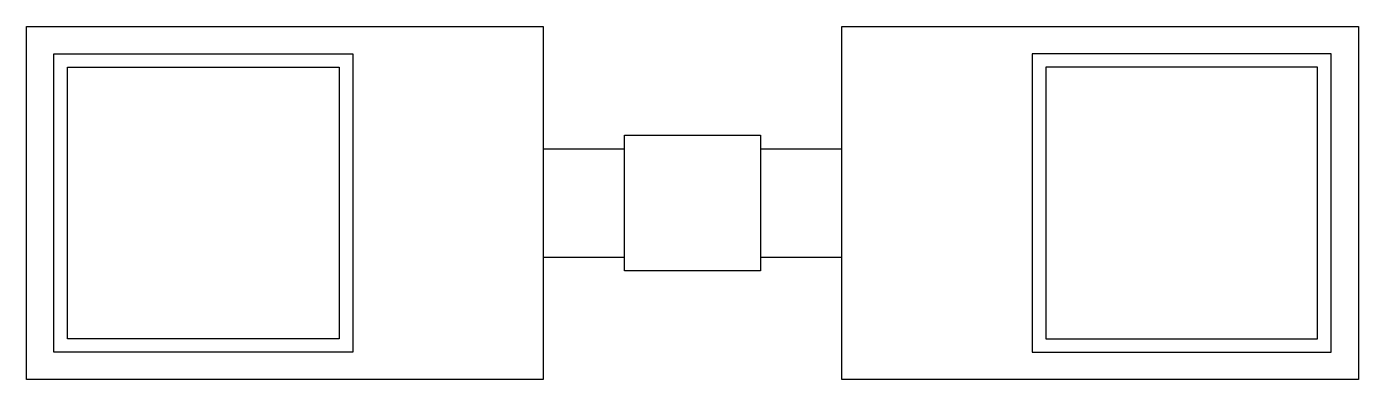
# Model space of a CAD drawing. Header units: millimetres. Extents: x -2872.987 to -2872.007, y 3736.05 to 3736.31.
import ezdxf

# ---------------------------------------------------------------- set-up
doc = ezdxf.new("R2010")
doc.units = ezdxf.units.MM
doc.header["$LTSCALE"] = 10
doc.layers.add('Ele_postes_luz', color=2, linetype='Continuous')

msp = doc.modelspace()

# ---------------------------------------------------------------- linework, layer by layer
at = {"layer": 'Ele_postes_luz'}
for p, q in [((-2872.60668, 3736.2204), (-2872.54668, 3736.2204)), ((-2872.44668, 3736.2204), (-2872.38668, 3736.2204)), ((-2872.60668, 3736.1404), (-2872.54668, 3736.1404)), ((-2872.44668, 3736.1404), (-2872.38668, 3736.1404))]:
    msp.add_line(p, q, dxfattribs=at)
for points in [[(-2872.98668, 3736.0504), (-2872.98668, 3736.3104), (-2872.60668, 3736.3104), (-2872.60668, 3736.0504)], [(-2872.38668, 3736.0504), (-2872.38668, 3736.3104), (-2872.00668, 3736.3104), (-2872.00668, 3736.0504)], [(-2872.54668, 3736.1304), (-2872.54668, 3736.2304), (-2872.44668, 3736.2304), (-2872.44668, 3736.1304)]]:
    msp.add_lwpolyline(points, close=True, dxfattribs=at)
at = {"layer": 'Ele_postes_luz', "color": 1}
for points in [[(-2872.96668, 3736.0704), (-2872.96668, 3736.2904), (-2872.74668, 3736.2904), (-2872.74668, 3736.0704)], [(-2872.02668, 3736.0704), (-2872.02668, 3736.2904), (-2872.24668, 3736.2904), (-2872.24668, 3736.0704)], [(-2872.95668, 3736.0804), (-2872.95668, 3736.2804), (-2872.75668, 3736.2804), (-2872.75668, 3736.0804)], [(-2872.03668, 3736.0804), (-2872.03668, 3736.2804), (-2872.23668, 3736.2804), (-2872.23668, 3736.0804)]]:
    msp.add_lwpolyline(points, close=True, dxfattribs=at)

doc.saveas('drawing.dxf')
